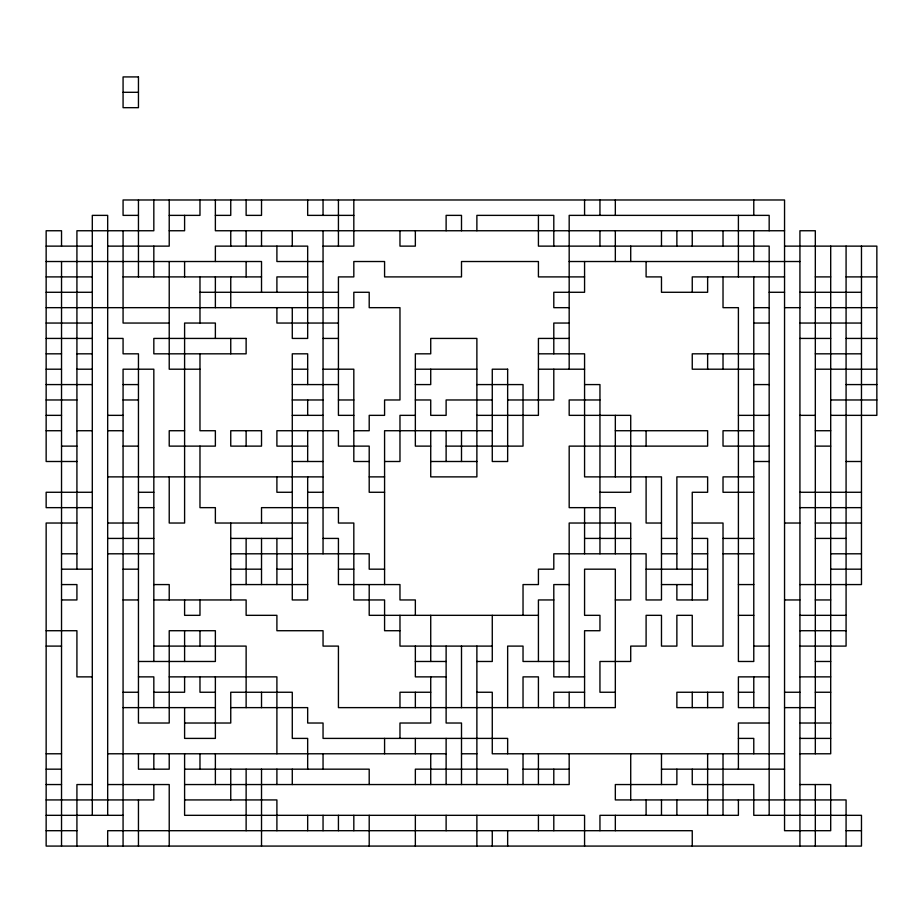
<?xml version="1.0" encoding="UTF-8"?>
<svg xmlns="http://www.w3.org/2000/svg" width="923" height="923" viewBox="0 0 923 923"><rect width="100%" height="100%" fill="white"/><g stroke="black" fill="none" stroke-linecap="round" stroke-linejoin="round"><path stroke-width="1.38" d="M123.071 92.3L138.45 92.3M138.45 215.371L123.071 215.371L123.071 199.979L784.55 199.979L784.55 830.7L830.7 830.7L830.7 784.55L799.929 784.55M169.221 215.371L199.979 215.371L199.979 199.979M215.371 215.371L230.75 215.371L230.75 199.979M353.821 215.371L307.671 215.371L307.671 199.979M169.221 230.75L184.6 230.75L184.6 215.371M784.55 230.75L215.371 230.75L215.371 199.979M46.15 246.129L92.3 246.129M107.679 246.129L169.221 246.129L169.221 199.979M323.05 246.129L353.821 246.129L353.821 199.979M784.55 246.129L876.85 246.129L876.85 415.35L830.7 415.35M46.15 261.521L261.521 261.521L261.521 292.279M323.05 261.521L276.9 261.521L276.9 246.129M569.179 261.521L799.929 261.521M46.15 276.9L92.3 276.9M123.071 276.9L261.521 276.9M307.671 276.9L276.9 276.9L276.9 292.279M584.571 276.9L538.421 276.9L538.421 261.521L461.5 261.521L461.5 276.9L384.579 276.9L384.579 261.521L353.821 261.521L353.821 276.9L338.429 276.9L338.429 415.35L353.821 415.35M784.55 276.9L692.25 276.9L692.25 292.279M815.321 276.9L830.7 276.9M846.079 276.9L876.85 276.9M46.15 292.279L92.3 292.279M199.979 292.279L338.429 292.279M769.171 292.279L784.55 292.279M799.929 292.279L861.471 292.279M46.15 307.671L353.821 307.671L353.821 292.279L369.2 292.279L369.2 307.671L399.971 307.671L399.971 399.971L384.579 399.971L384.579 415.35L369.2 415.35L369.2 430.729L353.821 430.729M569.179 307.671L553.8 307.671L553.8 292.279L584.571 292.279L584.571 261.521M753.779 307.671L769.171 307.671M784.55 307.671L799.929 307.671M815.321 307.671L876.85 307.671M46.15 323.05L92.3 323.05M169.221 323.05L123.071 323.05L123.071 230.75M338.429 323.05L276.9 323.05L276.9 307.671M569.179 323.05L553.8 323.05L553.8 353.821M753.779 323.05L769.171 323.05M799.929 323.05L861.471 323.05M46.15 338.429L92.3 338.429M107.679 338.429L123.071 338.429L123.071 353.821L138.45 353.821L138.45 723.021L169.221 723.021L169.221 630.721L215.371 630.721L215.371 661.479L138.45 661.479M323.05 338.429L338.429 338.429M569.179 338.429L538.421 338.429L538.421 415.35L476.879 415.35M799.929 338.429L830.7 338.429M846.079 338.429L876.85 338.429M46.15 353.821L61.529 353.821M76.921 353.821L92.3 353.821M538.421 353.821L584.571 353.821L584.571 476.879L661.479 476.879L661.479 599.95L646.1 599.95L646.1 553.8L553.8 553.8L553.8 569.179L538.421 569.179L538.421 584.571L523.029 584.571L523.029 615.329M769.171 353.821L692.25 353.821L692.25 369.2L753.779 369.2M815.321 353.821L861.471 353.821M46.15 369.2L61.529 369.2M76.921 369.2L92.3 369.2M199.979 369.2L169.221 369.2L169.221 261.521M292.279 369.2L307.671 369.2M323.05 369.2L353.821 369.2L353.821 461.5L369.2 461.5M415.35 369.2L476.879 369.2M538.421 369.2L584.571 369.2M815.321 369.2L876.85 369.2M46.15 384.579L92.3 384.579M123.071 384.579L138.45 384.579M292.279 384.579L338.429 384.579M415.35 384.579L430.729 384.579L430.729 369.2M476.879 384.579L523.029 384.579L523.029 446.121L446.121 446.121M584.571 384.579L599.95 384.579L599.95 553.8M753.779 384.579L769.171 384.579M846.079 384.579L876.85 384.579M46.15 399.971L76.921 399.971M123.071 399.971L138.45 399.971M292.279 399.971L323.05 399.971M338.429 399.971L353.821 399.971M415.35 399.971L430.729 399.971L430.729 415.35L446.121 415.35L446.121 399.971L492.271 399.971M507.65 399.971L553.8 399.971L553.8 369.2M599.95 399.971L569.179 399.971L569.179 415.35L630.721 415.35L630.721 492.271L599.95 492.271M830.7 399.971L876.85 399.971M46.15 415.35L61.529 415.35M107.679 415.35L123.071 415.35M292.279 415.35L323.05 415.35M415.35 415.35L399.971 415.35L399.971 461.5L384.579 461.5M738.4 415.35L769.171 415.35M799.929 415.35L815.321 415.35M46.15 430.729L61.529 430.729M76.921 430.729L92.3 430.729M107.679 430.729L123.071 430.729M184.6 430.729L169.221 430.729L169.221 446.121L215.371 446.121L215.371 430.729L199.979 430.729L199.979 353.821M492.271 430.729L384.579 430.729L384.579 584.571M615.329 430.729L707.629 430.729L707.629 446.121L569.179 446.121L569.179 507.65L615.329 507.65L615.329 553.8M753.779 430.729L723.021 430.729L723.021 446.121L769.171 446.121M815.321 430.729L830.7 430.729M61.529 446.121L76.921 446.121M123.071 446.121L138.45 446.121M307.671 446.121L276.9 446.121L276.9 430.729L338.429 430.729L338.429 446.121L369.2 446.121L369.2 492.271L384.579 492.271M430.729 446.121L415.35 446.121L415.35 353.821L430.729 353.821L430.729 338.429L476.879 338.429L476.879 476.879L430.729 476.879L430.729 430.729M815.321 446.121L830.7 446.121M76.921 461.5L46.15 461.5L46.15 230.75L61.529 230.75L61.529 246.129M292.279 461.5L323.05 461.5M430.729 461.5L476.879 461.5M753.779 461.5L769.171 461.5M846.079 461.5L861.471 461.5M107.679 476.879L323.05 476.879M369.2 476.879L384.579 476.879M753.779 476.879L723.021 476.879L723.021 492.271L753.779 492.271M92.3 492.271L46.15 492.271L46.15 507.65L92.3 507.65M138.45 492.271L153.829 492.271M292.279 492.271L276.9 492.271L276.9 476.879M307.671 492.271L323.05 492.271M799.929 492.271L861.471 492.271M138.45 507.65L153.829 507.65M799.929 507.65L861.471 507.65M76.921 523.029L46.15 523.029L46.15 846.079L861.471 846.079L861.471 815.321L753.779 815.321L753.779 784.55L692.25 784.55L692.25 769.171M107.679 523.029L138.45 523.029M307.671 523.029L215.371 523.029L215.371 507.65L199.979 507.65L199.979 446.121M661.479 523.029L646.1 523.029L646.1 476.879M692.25 523.029L723.021 523.029L723.021 646.1L692.25 646.1L692.25 615.329L676.871 615.329L676.871 646.1L661.479 646.1L661.479 615.329L646.1 615.329L646.1 646.1L630.721 646.1L630.721 661.479L599.95 661.479L599.95 692.25L615.329 692.25M784.55 523.029L799.929 523.029M815.321 523.029L861.471 523.029M107.679 538.421L153.829 538.421M230.75 538.421L292.279 538.421M323.05 538.421L338.429 538.421L338.429 584.571L399.971 584.571L399.971 599.95L415.35 599.95L415.35 615.329M584.571 538.421L630.721 538.421M661.479 538.421L676.871 538.421M692.25 538.421L707.629 538.421L707.629 599.95L676.871 599.95L676.871 584.571M723.021 538.421L753.779 538.421M815.321 538.421L846.079 538.421M61.529 553.8L76.921 553.8M107.679 553.8L153.829 553.8M230.75 553.8L369.2 553.8L369.2 569.179L384.579 569.179M661.479 553.8L676.871 553.8M692.25 553.8L707.629 553.8M723.021 553.8L753.779 553.8M830.7 553.8L861.471 553.8M61.529 569.179L92.3 569.179M123.071 569.179L138.45 569.179M230.75 569.179L261.521 569.179M276.9 569.179L292.279 569.179M338.429 569.179L353.821 569.179M646.1 569.179L707.629 569.179M830.7 569.179L861.471 569.179M61.529 584.571L76.921 584.571L76.921 599.95L61.529 599.95M153.829 584.571L169.221 584.571L169.221 599.95M230.75 584.571L307.671 584.571M569.179 584.571L553.8 584.571L553.8 676.871L584.571 676.871M661.479 584.571L692.25 584.571M738.4 584.571L753.779 584.571M799.929 584.571L861.471 584.571L861.471 246.129M123.071 599.95L138.45 599.95M153.829 599.95L246.129 599.95L246.129 615.329L276.9 615.329L276.9 630.721L323.05 630.721L323.05 646.1L338.429 646.1L338.429 707.629L615.329 707.629L615.329 569.179L584.571 569.179L584.571 615.329L599.95 615.329L599.95 630.721L584.571 630.721L584.571 707.629M553.8 599.95L538.421 599.95L538.421 661.479M615.329 599.95L630.721 599.95L630.721 523.029L569.179 523.029L569.179 676.871M784.55 599.95L799.929 599.95M815.321 599.95L830.7 599.95M538.421 615.329L369.2 615.329L369.2 584.571M738.4 615.329L753.779 615.329M799.929 615.329L846.079 615.329M46.15 630.721L76.921 630.721L76.921 676.871L92.3 676.871M399.971 630.721L384.579 630.721L384.579 599.95L353.821 599.95L353.821 523.029L338.429 523.029L338.429 507.65L261.521 507.65L261.521 523.029M799.929 630.721L846.079 630.721M46.15 646.1L61.529 646.1M153.829 646.1L246.129 646.1L246.129 707.629M492.271 646.1L399.971 646.1L399.971 615.329M753.779 646.1L769.171 646.1M799.929 646.1L846.079 646.1L846.079 246.129M415.35 661.479L446.121 661.479M476.879 661.479L492.271 661.479L492.271 615.329M569.179 661.479L523.029 661.479L523.029 646.1L507.65 646.1L507.65 707.629M815.321 661.479L830.7 661.479M138.45 676.871L153.829 676.871L153.829 707.629M169.221 676.871L276.9 676.871L276.9 753.779M446.121 676.871L415.35 676.871L415.35 646.1M769.171 676.871L738.4 676.871L738.4 707.629L769.171 707.629M799.929 676.871L830.7 676.871M123.071 692.25L138.45 692.25M153.829 692.25L184.6 692.25L184.6 676.871M215.371 692.25L199.979 692.25L199.979 676.871M430.729 692.25L399.971 692.25L399.971 707.629M476.879 692.25L492.271 692.25L492.271 753.779L784.55 753.779M584.571 692.25L553.8 692.25L553.8 707.629M738.4 692.25L753.779 692.25M784.55 692.25L799.929 692.25M815.321 692.25L830.7 692.25M123.071 707.629L215.371 707.629M230.75 707.629L307.671 707.629L307.671 723.021L323.05 723.021L323.05 738.4L507.65 738.4L507.65 753.779M784.55 707.629L815.321 707.629M184.6 723.021L230.75 723.021L230.75 692.25L292.279 692.25L292.279 738.4L307.671 738.4L307.671 769.171M769.171 723.021L738.4 723.021L738.4 769.171M799.929 723.021L830.7 723.021M738.4 738.4L753.779 738.4L753.779 753.779M799.929 738.4L830.7 738.4M46.15 753.779L61.529 753.779M107.679 753.779L446.121 753.779M461.5 753.779L476.879 753.779M799.929 753.779L830.7 753.779L830.7 246.129M46.15 769.171L61.529 769.171M184.6 769.171L369.2 769.171L369.2 784.55M523.029 769.171L569.179 769.171M661.479 769.171L784.55 769.171M46.15 784.55L61.529 784.55M92.3 784.55L76.921 784.55L76.921 846.079M107.679 784.55L169.221 784.55L169.221 846.079M184.6 784.55L569.179 784.55L569.179 753.779M46.15 799.929L153.829 799.929L153.829 784.55M184.6 799.929L276.9 799.929L276.9 830.7M46.15 815.321L123.071 815.321M46.15 830.7L76.921 830.7M846.079 830.7L861.471 830.7M846.079 846.079L846.079 799.929L615.329 799.929L615.329 784.55L676.871 784.55L676.871 769.171M815.321 753.779L815.321 230.75L799.929 230.75L799.929 846.079M815.321 784.55L815.321 846.079M769.171 230.75L769.171 215.371L569.179 215.371L569.179 369.2M769.171 815.321L769.171 246.129L538.421 246.129L538.421 215.371M753.779 199.979L753.779 215.371M753.779 230.75L753.779 261.521M753.779 276.9L753.779 661.479L738.4 661.479L738.4 307.671L723.021 307.671L723.021 276.9M753.779 676.871L753.779 707.629M738.4 215.371L738.4 276.9M738.4 799.929L738.4 815.321L599.95 815.321L599.95 830.7M723.021 230.75L723.021 246.129M723.021 353.821L723.021 369.2M723.021 753.779L723.021 815.321M707.629 276.9L707.629 292.279L661.479 292.279L661.479 276.9L646.1 276.9L646.1 261.521M707.629 353.821L707.629 369.2M707.629 692.25L707.629 707.629M707.629 753.779L707.629 815.321M692.25 230.75L692.25 246.129M692.25 599.95L692.25 492.271L707.629 492.271L707.629 476.879L676.871 476.879L676.871 569.179M692.25 692.25L692.25 707.629M692.25 846.079L692.25 830.7L107.679 830.7L107.679 846.079M676.871 230.75L676.871 246.129M676.871 799.929L676.871 815.321M661.479 230.75L661.479 246.129M661.479 753.779L661.479 784.55M661.479 799.929L661.479 815.321M646.1 430.729L646.1 446.121M646.1 799.929L646.1 815.321M630.721 246.129L630.721 261.521M630.721 753.779L630.721 799.929M615.329 199.979L615.329 215.371M615.329 230.75L615.329 261.521M615.329 415.35L615.329 476.879M615.329 815.321L615.329 830.7M599.95 199.979L599.95 215.371M599.95 230.75L599.95 246.129M584.571 199.979L584.571 215.371M584.571 507.65L584.571 553.8M584.571 846.079L584.571 815.321L184.6 815.321L184.6 753.779M569.179 692.25L569.179 707.629M553.8 246.129L553.8 215.371L476.879 215.371L476.879 230.75M553.8 769.171L553.8 784.55M553.8 815.321L553.8 830.7M538.421 707.629L538.421 676.871L523.029 676.871L523.029 707.629M538.421 753.779L538.421 784.55M538.421 815.321L538.421 830.7M523.029 753.779L523.029 784.55M507.65 784.55L507.65 769.171L415.35 769.171L415.35 784.55M507.65 830.7L507.65 846.079M492.271 830.7L492.271 846.079M476.879 646.1L476.879 784.55M476.879 815.321L476.879 846.079M461.5 230.75L461.5 215.371L446.121 215.371L446.121 230.75M461.5 430.729L461.5 461.5M461.5 646.1L461.5 707.629M461.5 784.55L461.5 723.021L446.121 723.021L446.121 646.1M446.121 430.729L446.121 461.5M446.121 738.4L446.121 784.55M446.121 815.321L446.121 830.7M430.729 615.329L430.729 661.479M430.729 676.871L430.729 723.021L399.971 723.021L399.971 738.4M430.729 753.779L430.729 784.55M415.35 230.75L415.35 246.129L399.971 246.129L399.971 230.75M415.35 692.25L415.35 707.629M415.35 738.4L415.35 753.779M415.35 815.321L415.35 846.079M384.579 738.4L384.579 753.779M369.2 815.321L369.2 846.079M353.821 815.321L353.821 830.7M338.429 199.979L338.429 246.129M338.429 815.321L338.429 830.7M323.05 199.979L323.05 215.371M323.05 230.75L323.05 553.8M323.05 753.779L323.05 769.171M323.05 815.321L323.05 830.7M307.671 384.579L307.671 353.821L292.279 353.821L292.279 599.95L307.671 599.95L307.671 476.879M307.671 399.971L307.671 415.35M307.671 430.729L307.671 461.5M307.671 815.321L307.671 830.7M292.279 230.75L292.279 246.129M292.279 307.671L292.279 338.429L307.671 338.429L307.671 246.129L215.371 246.129L215.371 261.521M292.279 769.171L292.279 784.55M276.9 538.421L276.9 584.571M276.9 769.171L276.9 784.55M261.521 199.979L261.521 215.371L246.129 215.371L246.129 199.979M261.521 230.75L261.521 246.129M261.521 538.421L261.521 584.571M261.521 692.25L261.521 707.629M261.521 769.171L261.521 846.079M246.129 230.75L246.129 246.129M246.129 261.521L246.129 276.9M246.129 430.729L246.129 446.121M246.129 538.421L246.129 584.571M246.129 769.171L246.129 830.7M230.75 230.75L230.75 246.129M230.75 276.9L230.75 307.671M230.75 338.429L230.75 353.821M230.75 523.029L230.75 599.95M230.75 769.171L230.75 799.929M215.371 276.9L215.371 307.671M215.371 338.429L215.371 323.05L184.6 323.05L184.6 523.029L169.221 523.029L169.221 476.879M215.371 676.871L215.371 738.4L184.6 738.4L184.6 707.629M215.371 753.779L215.371 784.55M199.979 276.9L199.979 323.05M199.979 599.95L199.979 615.329L184.6 615.329L184.6 599.95M199.979 630.721L199.979 646.1M199.979 753.779L199.979 769.171M184.6 261.521L184.6 276.9M184.6 630.721L184.6 661.479M169.221 753.779L169.221 769.171L138.45 769.171L138.45 753.779M153.829 199.979L153.829 230.75L76.921 230.75L76.921 569.179M153.829 246.129L153.829 276.9M153.829 661.479L153.829 369.2L123.071 369.2L123.071 846.079M153.829 753.779L153.829 769.171M138.45 199.979L138.45 276.9M138.45 799.929L138.45 846.079M107.679 815.321L107.679 215.371L92.3 215.371L92.3 815.321M61.529 261.521L61.529 846.079M138.45 76.921L123.071 76.921L123.071 107.679L138.45 107.679L138.45 76.921M246.129 338.429L153.829 338.429L153.829 353.821L246.129 353.821L246.129 338.429M507.65 369.2L492.271 369.2L492.271 461.5L507.65 461.5L507.65 369.2M261.521 430.729L230.75 430.729L230.75 446.121L261.521 446.121L261.521 430.729M723.021 692.25L676.871 692.25L676.871 707.629L723.021 707.629L723.021 692.25"/></g></svg>
